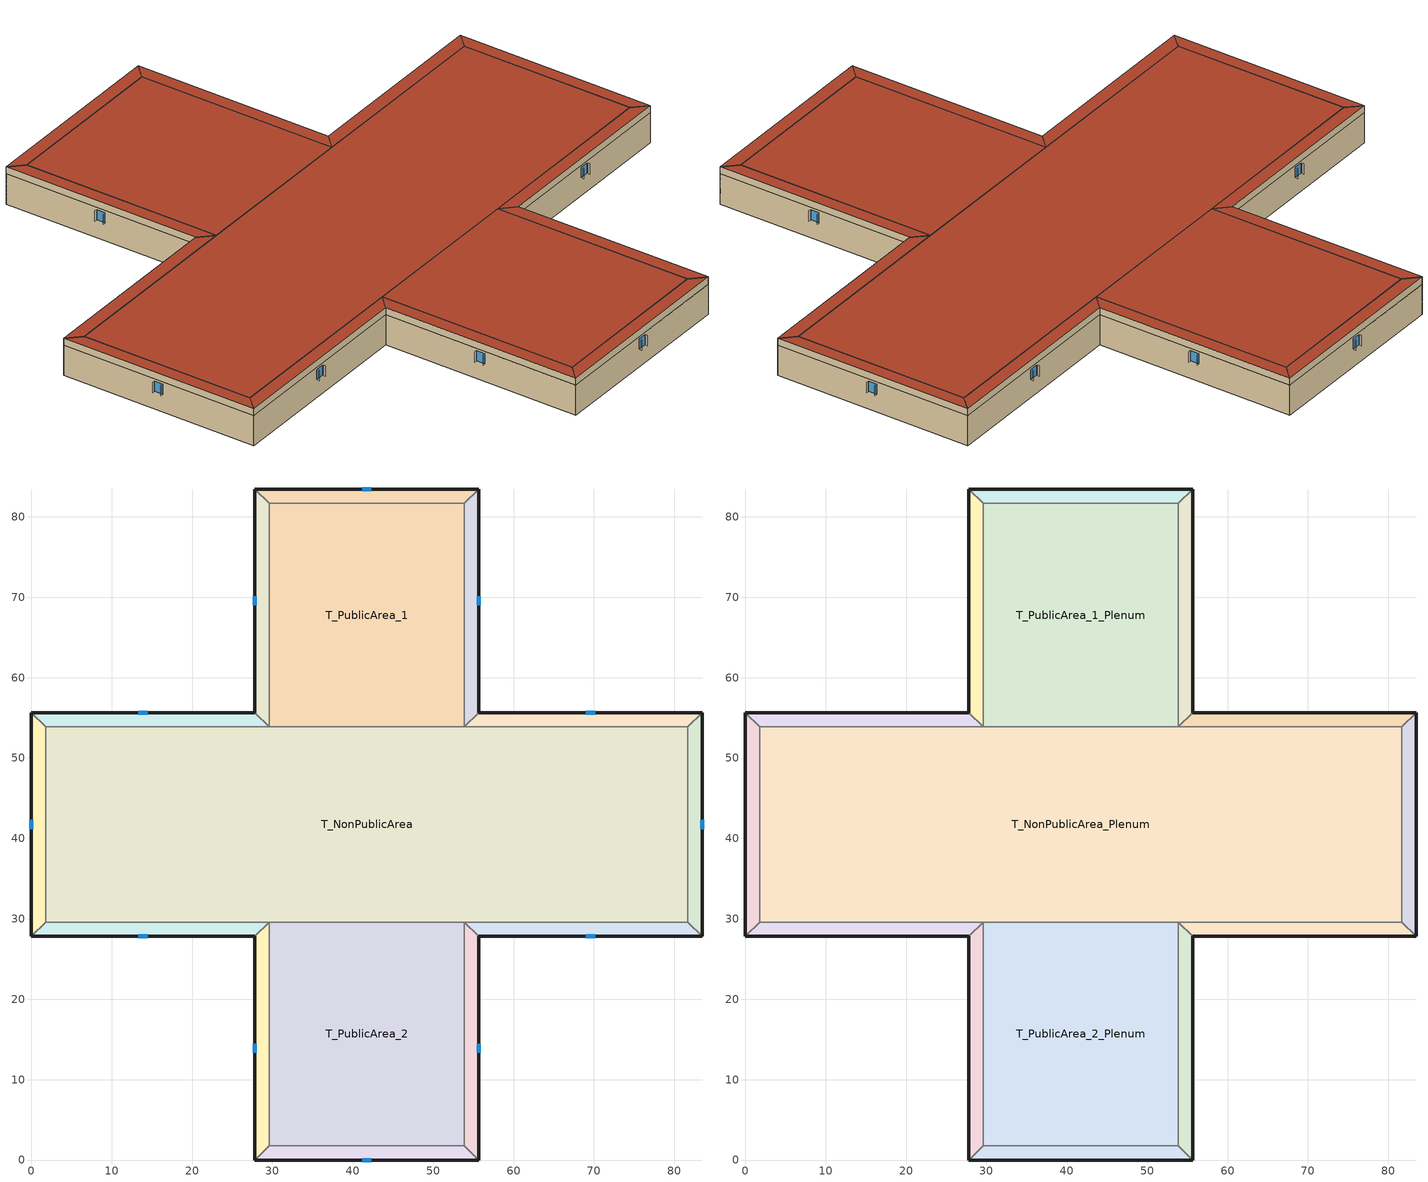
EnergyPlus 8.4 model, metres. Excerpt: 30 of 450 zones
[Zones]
T_HospitalRoom_1
 floor to I13_HospitalRoom_1_Plenum (Light Floor/Ceiling): 0,27.82 0,55.65 1.78,53.87 1.78,29.6 z73.74
 wall outside (Light Exterior Wall - R13): 0,55.65 0,27.82 z73.74:78.01
 wall to T_HospitalRoom_2 (Light Partitions): 1.78,53.87 0,55.65 z73.74:78.01
 wall to T_NonPublicArea (Light Partitions): 1.78,29.6 1.78,53.87 z73.74:78.01
 wall to T_HospitalRoom_12 (Light Partitions): 0,27.82 1.78,29.6 z73.74:78.01
 window (GlzSys_1): 0,42.32 0,41.16 z76.29:77.7
T_HospitalRoom_2
 floor to I13_HospitalRoom_2_Plenum (Light Floor/Ceiling): 0,55.65 27.82,55.65 29.6,53.87 1.78,53.87 z73.74
 wall outside (Light Exterior Wall - R13): 27.82,55.65 0,55.65 z73.74:78.01
 wall to T_HospitalRoom_3 (Light Partitions): 29.6,53.87 27.82,55.65 z73.74:78.01
 wall to T_NonPublicArea (Light Partitions): 1.78,53.87 29.6,53.87 z73.74:78.01
 window (GlzSys_1): 14.49,55.65 13.33,55.65 z76.29:77.7
T_HospitalRoom_3
 floor to I13_HospitalRoom_3_Plenum (Light Floor/Ceiling): 27.82,55.65 27.82,83.47 29.6,81.7 29.6,53.87 z73.74
 wall outside (Light Exterior Wall - R13): 27.82,83.47 27.82,55.65 z73.74:78.01
 wall to T_HospitalRoom_4 (Light Partitions): 29.6,81.7 27.82,83.47 z73.74:78.01
 wall to T_PublicArea_1 (Light Partitions): 29.6,53.87 29.6,81.7 z73.74:78.01
 window (GlzSys_1): 27.82,70.14 27.82,68.98 z76.29:77.7
T_HospitalRoom_4
 floor to I13_HospitalRoom_4_Plenum (Light Floor/Ceiling): 27.82,83.47 55.65,83.47 53.87,81.7 29.6,81.7 z73.74
 wall outside (Light Exterior Wall - R13): 55.65,83.47 27.82,83.47 z73.74:78.01
 wall to T_HospitalRoom_5 (Light Partitions): 53.87,81.7 55.65,83.47 z73.74:78.01
 wall to T_PublicArea_1 (Light Partitions): 29.6,81.7 53.87,81.7 z73.74:78.01
 window (GlzSys_1): 42.32,83.47 41.16,83.47 z76.29:77.7
T_HospitalRoom_5
 floor to I13_HospitalRoom_5_Plenum (Light Floor/Ceiling): 55.65,83.47 55.65,55.65 53.87,53.87 53.87,81.7 z73.74
 wall outside (Light Exterior Wall - R13): 55.65,55.65 55.65,83.47 z73.74:78.01
 wall to T_HospitalRoom_6 (Light Partitions): 53.87,53.87 55.65,55.65 z73.74:78.01
 wall to T_PublicArea_1 (Light Partitions): 53.87,81.7 53.87,53.87 z73.74:78.01
 window (GlzSys_1): 55.65,68.98 55.65,70.14 z76.29:77.7
T_HospitalRoom_6
 floor to I13_HospitalRoom_6_Plenum (Light Floor/Ceiling): 55.65,55.65 83.47,55.65 81.7,53.87 53.87,53.87 z73.74
 wall outside (Light Exterior Wall - R13): 83.47,55.65 55.65,55.65 z73.74:78.01
 wall to T_HospitalRoom_7 (Light Partitions): 81.7,53.87 83.47,55.65 z73.74:78.01
 wall to T_NonPublicArea (Light Partitions): 53.87,53.87 81.7,53.87 z73.74:78.01
 window (GlzSys_1): 70.14,55.65 68.98,55.65 z76.29:77.7
T_HospitalRoom_7
 floor to I13_HospitalRoom_7_Plenum (Light Floor/Ceiling): 83.47,55.65 83.47,27.82 81.7,29.6 81.7,53.87 z73.74
 wall outside (Light Exterior Wall - R13): 83.47,27.82 83.47,55.65 z73.74:78.01
 wall to T_HospitalRoom_8 (Light Partitions): 81.7,29.6 83.47,27.82 z73.74:78.01
 wall to T_NonPublicArea (Light Partitions): 81.7,53.87 81.7,29.6 z73.74:78.01
 window (GlzSys_1): 83.47,41.16 83.47,42.32 z76.29:77.7
T_HospitalRoom_8
 floor to I13_HospitalRoom_8_Plenum (Light Floor/Ceiling): 83.47,27.82 55.65,27.82 53.87,29.6 81.7,29.6 z73.74
 wall outside (Light Exterior Wall - R13): 55.65,27.82 83.47,27.82 z73.74:78.01
 wall to T_HospitalRoom_9 (Light Partitions): 53.87,29.6 55.65,27.82 z73.74:78.01
 wall to T_NonPublicArea (Light Partitions): 81.7,29.6 53.87,29.6 z73.74:78.01
 window (GlzSys_1): 68.98,27.82 70.14,27.82 z76.29:77.7
T_HospitalRoom_9
 floor to I13_HospitalRoom_9_Plenum (Light Floor/Ceiling): 55.65,27.82 55.65,0 53.87,1.78 53.87,29.6 z73.74
 wall outside (Light Exterior Wall - R13): 55.65,0 55.65,27.82 z73.74:78.01
 wall to T_HospitalRoom_10 (Light Partitions): 53.87,1.78 55.65,0 z73.74:78.01
 wall to T_PublicArea_2 (Light Partitions): 53.87,29.6 53.87,1.78 z73.74:78.01
 window (GlzSys_1): 55.65,13.33 55.65,14.49 z76.29:77.7
T_HospitalRoom_10
 floor to I13_HospitalRoom_10_Plenum (Light Floor/Ceiling): 55.65,0 27.82,0 29.6,1.78 53.87,1.78 z73.74
 wall outside (Light Exterior Wall - R13): 27.82,0 55.65,0 z73.74:78.01
 wall to T_HospitalRoom_11 (Light Partitions): 29.6,1.78 27.82,0 z73.74:78.01
 wall to T_PublicArea_2 (Light Partitions): 53.87,1.78 29.6,1.78 z73.74:78.01
 window (GlzSys_1): 41.16,0 42.32,0 z76.29:77.7
T_HospitalRoom_11
 floor to I13_HospitalRoom_11_Plenum (Light Floor/Ceiling): 27.82,0 27.82,27.82 29.6,29.6 29.6,1.78 z73.74
 wall outside (Light Exterior Wall - R13): 27.82,27.82 27.82,0 z73.74:78.01
 wall to T_HospitalRoom_12 (Light Partitions): 29.6,29.6 27.82,27.82 z73.74:78.01
 wall to T_PublicArea_2 (Light Partitions): 29.6,1.78 29.6,29.6 z73.74:78.01
 window (GlzSys_1): 27.82,14.49 27.82,13.33 z76.29:77.7
T_HospitalRoom_12
 floor to I13_HospitalRoom_12_Plenum (Light Floor/Ceiling): 27.82,27.82 0,27.82 1.78,29.6 29.6,29.6 z73.74
 wall outside (Light Exterior Wall - R13): 0,27.82 27.82,27.82 z73.74:78.01
 wall to T_NonPublicArea (Light Partitions): 29.6,29.6 1.78,29.6 z73.74:78.01
 window (GlzSys_1): 13.33,27.82 14.49,27.82 z76.29:77.7
T_NonPublicArea
 floor to I13_NonPublicArea_Plenum (Light Floor/Ceiling): 1.78,29.6 1.78,53.87 29.6,53.87 53.87,53.87 81.7,53.87 81.7,29.6 53.87,29.6 29.6,29.6 z73.74
 wall to T_PublicArea_1 (Light Partitions): 53.87,53.87 29.6,53.87 z73.74:78.01
 wall to T_PublicArea_2 (Light Partitions): 29.6,29.6 53.87,29.6 z73.74:78.01
T_PublicArea_1
 floor to I13_PublicArea_1_Plenum (Light Floor/Ceiling): 29.6,53.87 29.6,81.7 53.87,81.7 53.87,53.87 z73.74
T_PublicArea_2
 floor to I13_PublicArea_2_Plenum (Light Floor/Ceiling): 29.6,1.78 29.6,29.6 53.87,29.6 53.87,1.78 z73.74
T_NonPublicArea_Plenum
 floor to T_NonPublicArea (Light Floor/Ceiling): 1.78,29.6 1.78,53.87 29.6,53.87 53.87,53.87 81.7,53.87 81.7,29.6 53.87,29.6 29.6,29.6 z78.01
 wall to T_HospitalRoom_1_Plenum (Light Partitions): 1.78,53.87 1.78,29.6 z78.01:79.01
 wall to T_HospitalRoom_2_Plenum (Light Partitions): 29.6,53.87 1.78,53.87 z78.01:79.01
 wall to T_PublicArea_1_Plenum (Light Partitions): 53.87,53.87 29.6,53.87 z78.01:79.01
 wall to T_HospitalRoom_6_Plenum (Light Partitions): 81.7,53.87 53.87,53.87 z78.01:79.01
 wall to T_HospitalRoom_7_Plenum (Light Partitions): 81.7,29.6 81.7,53.87 z78.01:79.01
 wall to T_HospitalRoom_8_Plenum (Light Partitions): 53.87,29.6 81.7,29.6 z78.01:79.01
 wall to T_PublicArea_2_Plenum (Light Partitions): 29.6,29.6 53.87,29.6 z78.01:79.01
 wall to T_HospitalRoom_12_Plenum (Light Partitions): 1.78,29.6 29.6,29.6 z78.01:79.01
 roof outside (Built up Roof): 1.78,29.6 29.6,29.6 53.87,29.6 81.7,29.6 81.7,53.87 53.87,53.87 29.6,53.87 1.78,53.87 z79.01
T_PublicArea_1_Plenum
 floor to T_PublicArea_1 (Light Floor/Ceiling): 29.6,53.87 29.6,81.7 53.87,81.7 53.87,53.87 z78.01
 wall to T_HospitalRoom_3_Plenum (Light Partitions): 29.6,81.7 29.6,53.87 z78.01:79.01
 wall to T_HospitalRoom_4_Plenum (Light Partitions): 53.87,81.7 29.6,81.7 z78.01:79.01
 wall to T_HospitalRoom_5_Plenum (Light Partitions): 53.87,53.87 53.87,81.7 z78.01:79.01
 roof outside (Built up Roof): 29.6,53.87 53.87,53.87 53.87,81.7 29.6,81.7 z79.01
T_PublicArea_2_Plenum
 floor to T_PublicArea_2 (Light Floor/Ceiling): 29.6,1.78 29.6,29.6 53.87,29.6 53.87,1.78 z78.01
 wall to T_HospitalRoom_11_Plenum (Light Partitions): 29.6,29.6 29.6,1.78 z78.01:79.01
 wall to T_HospitalRoom_9_Plenum (Light Partitions): 53.87,1.78 53.87,29.6 z78.01:79.01
 wall to T_HospitalRoom_10_Plenum (Light Partitions): 29.6,1.78 53.87,1.78 z78.01:79.01
 roof outside (Built up Roof): 29.6,1.78 53.87,1.78 53.87,29.6 29.6,29.6 z79.01
T_HospitalRoom_1_Plenum
 floor to T_HospitalRoom_1 (Light Floor/Ceiling): 0,27.82 0,55.65 1.78,53.87 1.78,29.6 z78.01
 wall outside (Light Exterior Wall - R13): 0,55.65 0,27.82 z78.01:79.01
 wall to T_HospitalRoom_2_Plenum (Light Partitions): 1.78,53.87 0,55.65 z78.01:79.01
 wall to T_HospitalRoom_12_Plenum (Light Partitions): 0,27.82 1.78,29.6 z78.01:79.01
 roof outside (Built up Roof): 0,27.82 1.78,29.6 1.78,53.87 0,55.65 z79.01
T_HospitalRoom_2_Plenum
 floor to T_HospitalRoom_2 (Light Floor/Ceiling): 0,55.65 27.82,55.65 29.6,53.87 1.78,53.87 z78.01
 wall outside (Light Exterior Wall - R13): 27.82,55.65 0,55.65 z78.01:79.01
 wall to T_HospitalRoom_3_Plenum (Light Partitions): 29.6,53.87 27.82,55.65 z78.01:79.01
 roof outside (Built up Roof): 0,55.65 1.78,53.87 29.6,53.87 27.82,55.65 z79.01
T_HospitalRoom_3_Plenum
 floor to T_HospitalRoom_3 (Light Floor/Ceiling): 27.82,55.65 27.82,83.47 29.6,81.7 29.6,53.87 z78.01
 wall outside (Light Exterior Wall - R13): 27.82,83.47 27.82,55.65 z78.01:79.01
 wall to T_HospitalRoom_4_Plenum (Light Partitions): 29.6,81.7 27.82,83.47 z78.01:79.01
 roof outside (Built up Roof): 27.82,55.65 29.6,53.87 29.6,81.7 27.82,83.47 z79.01
T_HospitalRoom_4_Plenum
 floor to T_HospitalRoom_4 (Light Floor/Ceiling): 27.82,83.47 55.65,83.47 53.87,81.7 29.6,81.7 z78.01
 wall outside (Light Exterior Wall - R13): 55.65,83.47 27.82,83.47 z78.01:79.01
 wall to T_HospitalRoom_5_Plenum (Light Partitions): 53.87,81.7 55.65,83.47 z78.01:79.01
 roof outside (Built up Roof): 27.82,83.47 29.6,81.7 53.87,81.7 55.65,83.47 z79.01
T_HospitalRoom_5_Plenum
 floor to T_HospitalRoom_5 (Light Floor/Ceiling): 55.65,83.47 55.65,55.65 53.87,53.87 53.87,81.7 z78.01
 wall outside (Light Exterior Wall - R13): 55.65,55.65 55.65,83.47 z78.01:79.01
 wall to T_HospitalRoom_6_Plenum (Light Partitions): 53.87,53.87 55.65,55.65 z78.01:79.01
 roof outside (Built up Roof): 55.65,83.47 53.87,81.7 53.87,53.87 55.65,55.65 z79.01
T_HospitalRoom_6_Plenum
 floor to T_HospitalRoom_6 (Light Floor/Ceiling): 55.65,55.65 83.47,55.65 81.7,53.87 53.87,53.87 z78.01
 wall outside (Light Exterior Wall - R13): 83.47,55.65 55.65,55.65 z78.01:79.01
 wall to T_HospitalRoom_7_Plenum (Light Partitions): 81.7,53.87 83.47,55.65 z78.01:79.01
 roof outside (Built up Roof): 55.65,55.65 53.87,53.87 81.7,53.87 83.47,55.65 z79.01
T_HospitalRoom_7_Plenum
 floor to T_HospitalRoom_7 (Light Floor/Ceiling): 83.47,55.65 83.47,27.82 81.7,29.6 81.7,53.87 z78.01
 wall outside (Light Exterior Wall - R13): 83.47,27.82 83.47,55.65 z78.01:79.01
 wall to T_HospitalRoom_8_Plenum (Light Partitions): 81.7,29.6 83.47,27.82 z78.01:79.01
 roof outside (Built up Roof): 83.47,55.65 81.7,53.87 81.7,29.6 83.47,27.82 z79.01
T_HospitalRoom_8_Plenum
 floor to T_HospitalRoom_8 (Light Floor/Ceiling): 83.47,27.82 55.65,27.82 53.87,29.6 81.7,29.6 z78.01
 wall outside (Light Exterior Wall - R13): 55.65,27.82 83.47,27.82 z78.01:79.01
 wall to T_HospitalRoom_9_Plenum (Light Partitions): 53.87,29.6 55.65,27.82 z78.01:79.01
 roof outside (Built up Roof): 83.47,27.82 81.7,29.6 53.87,29.6 55.65,27.82 z79.01
T_HospitalRoom_9_Plenum
 floor to T_HospitalRoom_9 (Light Floor/Ceiling): 55.65,27.82 55.65,0 53.87,1.78 53.87,29.6 z78.01
 wall outside (Light Exterior Wall - R13): 55.65,0 55.65,27.82 z78.01:79.01
 wall to T_HospitalRoom_10_Plenum (Light Partitions): 53.87,1.78 55.65,0 z78.01:79.01
 roof outside (Built up Roof): 55.65,27.82 53.87,29.6 53.87,1.78 55.65,0 z79.01
T_HospitalRoom_10_Plenum
 floor to T_HospitalRoom_10 (Light Floor/Ceiling): 55.65,0 27.82,0 29.6,1.78 53.87,1.78 z78.01
 wall outside (Light Exterior Wall - R13): 27.82,0 55.65,0 z78.01:79.01
 wall to T_HospitalRoom_11_Plenum (Light Partitions): 29.6,1.78 27.82,0 z78.01:79.01
 roof outside (Built up Roof): 55.65,0 53.87,1.78 29.6,1.78 27.82,0 z79.01
T_HospitalRoom_11_Plenum
 floor to T_HospitalRoom_11 (Light Floor/Ceiling): 27.82,0 27.82,27.82 29.6,29.6 29.6,1.78 z78.01
 wall outside (Light Exterior Wall - R13): 27.82,27.82 27.82,0 z78.01:79.01
 wall to T_HospitalRoom_12_Plenum (Light Partitions): 29.6,29.6 27.82,27.82 z78.01:79.01
 roof outside (Built up Roof): 27.82,0 29.6,1.78 29.6,29.6 27.82,27.82 z79.01
T_HospitalRoom_12_Plenum
 floor to T_HospitalRoom_12 (Light Floor/Ceiling): 27.82,27.82 0,27.82 1.78,29.6 29.6,29.6 z78.01
 wall outside (Light Exterior Wall - R13): 0,27.82 27.82,27.82 z78.01:79.01
 roof outside (Built up Roof): 27.82,27.82 29.6,29.6 1.78,29.6 0,27.82 z79.01
shading: 55.65,68.95 56.03,68.95 / 55.65,70.17 56.03,70.17 / 55.65,13.3 56.03,13.3 / 55.65,14.52 56.03,14.52 / 27.82,70.17 27.44,70.17 / 27.82,68.95 27.44,68.95 / 27.82,14.52 27.44,14.52 / 27.82,13.3 27.44,13.3 / 14.52,55.65 14.52,56.03 / 13.3,55.65 13.3,56.03 / 70.17,55.65 70.17,56.03 / 68.95,55.65 68.95,56.03 / 68.95,27.82 68.95,27.44 / 70.17,27.82 70.17,27.44 / 13.3,27.82 13.3,27.44 / 14.52,27.82 14.52,27.44 / 0,42.35 -0.38,42.35 / 0,41.13 -0.38,41.13 / 83.47,41.13 83.85,41.13 / 83.47,42.35 83.85,42.35 / 41.13,0 41.13,-0.38 / 42.35,0 42.35,-0.38 / 42.35,83.47 42.35,83.85 / 41.13,83.47 41.13,83.85 z76.26:77.73
[Building]
EFILM_building: North Axis {deg}=0; Terrain=Suburbs; Loads Convergence Tolerance Value=0.04; Temperature Convergence Tolerance Value {deltaC}=0.4; Solar Distribution=MinimalShadowing; Maximum Number of Warmup Days=2; Minimum Number of Warmup Days=1
[Site:Location]
Oakland_CA_USA Design_Conditions: Latitude {deg}=37.71; Longitude {deg}=-122.21; Time Zone {hr}=-8; Elevation {m}=1
[SizingPeriod:DesignDay] Month=1; Day of Month=21; Day Type=WinterDesignDay; Daily Dry-Bulb Temperature Range {deltaC}=0; Barometric Pressure {Pa}=101313; Wind Speed {m/s}=2.3; Wind Direction {deg}=50; Rain Indicator=No; Snow Indicator=No; Daylight Saving Time Indicator=No; Solar Model Indicator=ASHRAEClearSky; Sky Clearness=0
Name | Maximum Dry-Bulb Temperature {C} | Humidity Condition Type | Wetbulb or DewPoint at Maximum Dry-Bulb {C}
Oakland Ann Htg 99.6% Condns DB | 3.1 | Wetbulb | 3.1
Oakland Ann Htg 99% Condns DB | 4.3 | Wetbulb | 4.3
Oakland Ann Hum_n 99.6% Condns DP=>MCDB | 10.7 | DewPoint | -6.2
Oakland Ann Hum_n 99% Condns DP=>MCDB | 11.6 | DewPoint | -2.6
[Site:GroundTemperature:BuildingSurface]
20.03, 20.03, 20.13, 20.3, 20.43, 20.52, 20.62, 20.77, 20.78, 20.55, 20.44, 20.2
[Construction]
Light Exterior Wall - R13: F08 Metal surface, Fiberglass Batt R13, G01a 19mm gypsum board
Built up Roof: Built-up Roof BR01, Fiberglass Batt R19, Concrete Slab_Roof
Light Partitions: G01a 19mm gypsum board, F04 Wall air space resistance, G01a 19mm gypsum board
Light Floor/Ceiling: M11 100mm lightweight concrete, F05 Ceiling air space resistance, F16 Acoustic tile
[CONSTRUCTION]
GlzSys_1: Glass_102_LayerAvg
[Material] Thermal Absorptance=0.9
Name | Roughness | Thickness {m} | Conductivity {W/m-K} | Density {kg/m3} | Specific Heat {J/kg-K} | Solar Absorptance | Visible Absorptance
F08 Metal surface | Smooth | 0.0008 | 45.28 | 7824 | 500 | 0.7 | 0.7
Fiberglass Batt R13 | Rough | 0.1016 | 0.043 | 10 | 837 | 0.7 | 0.7
G01a 19mm gypsum board | MediumSmooth | 0.019 | 0.16 | 800 | 1090 | 0.7 | 0.7
Built-up Roof BR01 | VeryRough | 0.0095 | 0.1625 | 1121.29 | 1465.38 | 0.7 | 0.7
Fiberglass Batt R19 | Rough | 0.1524 | 0.043 | 10 | 837 | 0.75 | 0.75
Concrete Slab_Roof | MediumRough | 0.1016 | 0.7797 | 1601.846 | 837.36 | 0.7 | 0.7
F16 Acoustic tile | MediumSmooth | 0.0191 | 0.06 | 368 | 590 | 0.7 | 0.7
M11 100mm lightweight concrete | MediumRough | 0.1016 | 0.53 | 1280 | 840 | 0.7 | 0.7
[Material:AirGap]
Name | Thermal Resistance {m2-K/W}
F04 Wall air space resistance | 0.15
F05 Ceiling air space resistance | 0.18
[WindowMaterial:Glazing]
Glass_102_LayerAvg: Optical Data Type=SpectralAverage; Thickness {m}=0.003048; Solar Transmittance at Normal Incidence=0.833848; Front Side Solar Reflectance at Normal Incidence=0.0747638; Back Side Solar Reflectance at Normal Incidence=0.0748545; Visible Transmittance at Normal Incidence=0.89926; Front Side Visible Reflectance at Normal Incidence=0.082563; Back Side Visible Reflectance at Normal Incidence=0.082564; Infrared Transmittance at Normal Incidence=0; Front Side Infrared Hemispherical Emissivity=0.84; Back Side Infrared Hemispherical Emissivity=0.84; Conductivity {W/m-K}=1
[Zone] Type=1; Multiplier=1; Floor Area {m2}=autocalculate
Name | Ceiling Height {m} | Volume {m3}
T_HospitalRoom_1; T_HospitalRoom_10 | 4.2672 | 197.496
T_HospitalRoom_2; T_HospitalRoom_3; T_HospitalRoom_5; T_HospitalRoom_6; T_HospitalRoom_8; T_HospitalRoom_9; T_HospitalRoom_11; T_HospitalRoom_12 | 4.2672 | 210.968
T_HospitalRoom_4; T_HospitalRoom_7 | 4.2672 | 197.495
T_NonPublicArea | 4.2672 | 8277.04
T_PublicArea_1; T_PublicArea_2 | 4.2672 | 2881.7
T_NonPublicArea_Plenum | 1 | 1939.69
T_PublicArea_1_Plenum; T_PublicArea_2_Plenum | 1 | 675.313
T_HospitalRoom_1_Plenum; T_HospitalRoom_4_Plenum; T_HospitalRoom_7_Plenum; T_HospitalRoom_10_Plenum | 1 | 46.2822
T_HospitalRoom_2_Plenum; T_HospitalRoom_3_Plenum; T_HospitalRoom_5_Plenum; T_HospitalRoom_6_Plenum; T_HospitalRoom_8_Plenum; T_HospitalRoom_9_Plenum; T_HospitalRoom_11_Plenum; T_HospitalRoom_12_Plenum | 1 | 49.4394
[Daylighting:Controls] Total Daylighting Reference Points=1; Fraction of Zone Controlled by First Reference Point=1; Fraction of Zone Controlled by Second Reference Point=0; Illuminance Setpoint at First Reference Point {lux}=500; Illuminance Setpoint at Second Reference Point {lux}=500; Lighting Control Type=1; Glare Calculation Azimuth Angle of View Direction Clockwise from Zone y-Axis {deg}=0; Maximum Allowable Discomfort Glare Index=20; Minimum Input Power Fraction for Continuous Dimming Control=0.3; Minimum Light Output Fraction for Continuous Dimming Control=0.2; Number of Stepped Control Steps=0; Probability Lighting will be Reset When Needed in Manual Stepped Control=1
Name | X-Coordinate of First Reference Point {m} | Y-Coordinate of First Reference Point {m} | Z-Coordinate of First Reference Point {m}
T_HospitalRoom_1 | 0.88842 | 41.73646 | 74.5408
T_HospitalRoom_2 | 14.8006 | 54.76019 | 74.5408
T_HospitalRoom_3 | 28.71273 | 68.6723 | 74.5408
T_HospitalRoom_4 | 41.73646 | 82.5845 | 74.5408
T_HospitalRoom_5 | 54.76019 | 68.6723 | 74.5408
T_HospitalRoom_6 | 68.6723 | 54.76019 | 74.5408
T_HospitalRoom_7 | 82.5845 | 41.73646 | 74.5408
T_HospitalRoom_8 | 68.6723 | 28.71273 | 74.5408
T_HospitalRoom_9 | 54.76019 | 14.8006 | 74.5408
T_HospitalRoom_10 | 41.73646 | 0.88842 | 74.5408
T_HospitalRoom_11 | 28.71273 | 14.8006 | 74.5408
T_HospitalRoom_12 | 14.8006 | 28.71273 | 74.5408
T_PublicArea_1 | 41.73646 | 67.7839 | 74.5408
T_PublicArea_2 | 41.73646 | 15.689 | 74.5408
T_PublicArea_1_Plenum | 41.73646 | 67.7839 | 78.808
T_PublicArea_2_Plenum | 41.73646 | 15.689 | 78.808
T_HospitalRoom_1_Plenum | 0.88842 | 41.73646 | 78.808
T_HospitalRoom_2_Plenum | 14.8006 | 54.76019 | 78.808
T_HospitalRoom_3_Plenum | 28.71273 | 68.6723 | 78.808
T_HospitalRoom_4_Plenum | 41.73646 | 82.5845 | 78.808
T_HospitalRoom_5_Plenum | 54.76019 | 68.6723 | 78.808
T_HospitalRoom_6_Plenum | 68.6723 | 54.76019 | 78.808
T_HospitalRoom_7_Plenum | 82.5845 | 41.73646 | 78.808
T_HospitalRoom_8_Plenum | 68.6723 | 28.71273 | 78.808
T_HospitalRoom_9_Plenum | 54.76019 | 14.8006 | 78.808
T_HospitalRoom_10_Plenum | 41.73646 | 0.88842 | 78.808
T_HospitalRoom_11_Plenum | 28.71273 | 14.8006 | 78.808
T_HospitalRoom_12_Plenum | 14.8006 | 28.71273 | 78.808
[Lights] Schedule=Lights Rooms Sch Hospital; Design Level Calculation Method=Watts/Area; Watts per Zone Floor Area {W/m2}=7.53; Return Air Fraction=0; Fraction Radiant=0.6; Fraction Visible=0.2; Fraction Replaceable=1
Name | Zone or ZoneList
Lights_T_HospitalRoom_1 | T_HospitalRoom_1
Lights_T_HospitalRoom_2 | T_HospitalRoom_2
Lights_T_HospitalRoom_3 | T_HospitalRoom_3
Lights_T_HospitalRoom_4 | T_HospitalRoom_4
Lights_T_HospitalRoom_5 | T_HospitalRoom_5
Lights_T_HospitalRoom_6 | T_HospitalRoom_6
Lights_T_HospitalRoom_7 | T_HospitalRoom_7
Lights_T_HospitalRoom_8 | T_HospitalRoom_8
Lights_T_HospitalRoom_9 | T_HospitalRoom_9
Lights_T_HospitalRoom_10 | T_HospitalRoom_10
Lights_T_HospitalRoom_11 | T_HospitalRoom_11
Lights_T_HospitalRoom_12 | T_HospitalRoom_12
Lights_T_PublicArea_1 | T_PublicArea_1
Lights_T_PublicArea_2 | T_PublicArea_2
Lights_T_PublicArea_1_Plenum | T_PublicArea_1_Plenum
Lights_T_PublicArea_2_Plenum | T_PublicArea_2_Plenum
Lights_T_HospitalRoom_1_Plenum | T_HospitalRoom_1_Plenum
Lights_T_HospitalRoom_2_Plenum | T_HospitalRoom_2_Plenum
Lights_T_HospitalRoom_3_Plenum | T_HospitalRoom_3_Plenum
Lights_T_HospitalRoom_4_Plenum | T_HospitalRoom_4_Plenum
Lights_T_HospitalRoom_5_Plenum | T_HospitalRoom_5_Plenum
Lights_T_HospitalRoom_6_Plenum | T_HospitalRoom_6_Plenum
Lights_T_HospitalRoom_7_Plenum | T_HospitalRoom_7_Plenum
Lights_T_HospitalRoom_8_Plenum | T_HospitalRoom_8_Plenum
Lights_T_HospitalRoom_9_Plenum | T_HospitalRoom_9_Plenum
Lights_T_HospitalRoom_10_Plenum | T_HospitalRoom_10_Plenum
Lights_T_HospitalRoom_11_Plenum | T_HospitalRoom_11_Plenum
Lights_T_HospitalRoom_12_Plenum | T_HospitalRoom_12_Plenum
[Schedule:Year]
Lights Rooms Sch Hospital: Lights_Rooms_Week Hospital, 1, 1, 12, 31
[Schedule:Week:Daily]
Lights_Rooms_Week Hospital: Lights_Rooms Hospital, Lights_Rooms Hospital, Lights_Rooms Hospital, Lights_Rooms Hospital, Lights_Rooms Hospital, Lights_Rooms Hospital, Lights_Rooms Hospital, Lights_Rooms Hospital, Lights_Rooms Hospital, Internal_Loads_Zero, Lights_Rooms Hospital, Lights_Rooms Hospital
[Schedule:Day:Hourly]
Lights_Rooms Hospital: 0.1, 0.1, 0.1, 0.1, 0.1, 0.1, 0.1, 0.5, 0.9, 0.9, 0.9, 0.9, 0.9, 0.9, 0.9, 0.9, 0.3, 0.3, 0.3, 0.3, 0.3, 0.3, 0.3, 0.1
Internal_Loads_Zero: 0, 0, 0, 0, 0, 0, 0, 0, 0, 0, 0, 0, 0, 0, 0, 0, 0, 0, 0, 0, 0, 0, 0, 0
